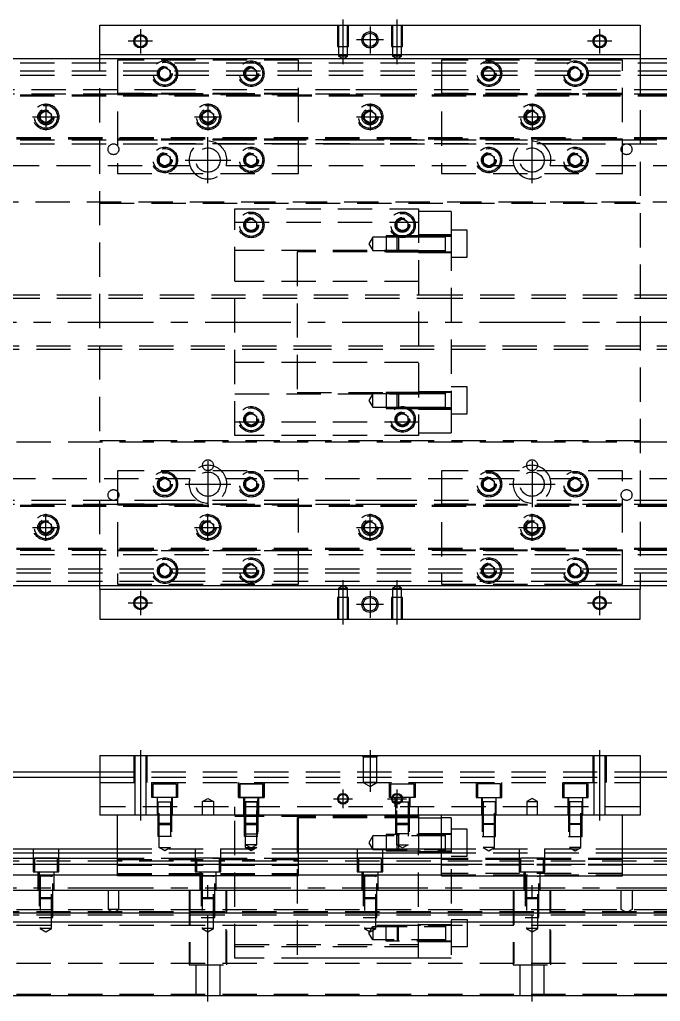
# Model space of a CAD drawing. Extents: x -29 to 879, y -287 to 112.
# Drawn here: x 207.3 to 444.5, y -251.5 to 112 of the extents above; entities that cross this region are included whole.
import ezdxf

# ---------------------------------------------------------------- set-up
doc = ezdxf.new("R2010")
doc.units = 0
doc.linetypes.add('CENTER', pattern=[50.8, 31.75, -6.35, 6.35, -6.35])
doc.linetypes.add('DASHED', pattern=[19.05, 12.7, -6.35])
doc.layers.get('0').update_dxf_attribs({"linetype": 'CONTINUOUS'})
doc.layers.add('CENTER', color=1, linetype='CENTER')

msp = doc.modelspace()

# ---------------------------------------------------------------- linework, layer by layer
at = {"color": 7, "linetype": 'CONTINUOUS'}
for p, q in [((237, 99), (237, 110)), ((237, 110), (437, 110)), ((437, 110), (437, 99)), ((437, 99), (237, 99)), ((237, 97.5), (237, 99)), ((437, 99), (437, 97.5)), ((671, 97.5), (3, 97.5)), ((3, -97.5), (671, -97.5)), ((237, -99), (237, -97.5)), ((437, -97.5), (437, -99)), ((237, -99), (237, -110)), ((437, -99), (237, -99)), ((437, -110), (437, -99)), ((237, -110), (437, -110)), ((237, -160.49), (237, -182.49)), ((237, -160.49), (437, -160.49)), ((437, -160.49), (437, -182.49)), ((3, -166.49), (237, -166.49)), ((437, -166.49), (671, -166.49)), ((11, -168.49), (237, -168.49)), ((437, -168.49), (663, -168.49)), ((437, -182.49), (237, -182.49)), ((243.5, -204.99), (243.5, -182.49)), ((310.5, -204.99), (310.5, -182.49)), ((355, -182.49), (355, -194.99)), ((355, -183.49), (363.5, -183.49)), ((363.5, -204.99), (363.5, -182.49)), ((430.5, -204.99), (430.5, -182.49)), ((17, -194.99), (243.5, -194.99)), ((310.5, -194.99), (363.5, -194.99)), ((430.5, -194.99), (657, -194.99)), ((17, -196.529608), (243.5, -196.529608)), ((243.5, -198.61154), (17, -198.61154)), ((310.5, -196.529608), (363.5, -196.529608)), ((363.5, -198.61154), (310.5, -198.61154)), ((430.5, -196.529608), (657, -196.529608)), ((657, -198.61154), (430.5, -198.61154)), ((243.5, -200.826666), (17, -200.826666)), ((363.5, -200.826666), (310.5, -200.826666)), ((657, -200.826666), (430.5, -200.826666)), ((17, -204.671934), (243.5, -204.671934)), ((310.5, -204.99), (243.5, -204.99)), ((310.5, -204.671934), (363.5, -204.671934)), ((363.5, -204.99), (430.5, -204.99)), ((430.5, -204.671934), (657, -204.671934)), ((657, -210.49), (17, -210.49)), ((657, -218.79), (17, -218.79)), ((657, -222.19), (17, -222.19)), ((657, -249.49), (17, -249.49))]:
    msp.add_line(p, q, dxfattribs=at)
at = {"color": 3, "linetype": 'DASHED'}
for p, q in [((325.000006, 110), (325.000006, 102)), ((325.35, 110), (325.35, 102)), ((328.65, 102), (328.65, 110)), ((328.999994, 102), (328.999994, 110)), ((345.000006, 110), (345.000006, 102)), ((345.35, 110), (345.35, 102)), ((348.65, 102), (348.65, 110)), ((348.999994, 102), (348.999994, 110)), ((325.000006, 102), (328.999994, 102)), ((325.35, 102), (325.35, 98.5)), ((328.65, 98.5), (328.65, 102)), ((345.000006, 102), (348.999994, 102)), ((345.35, 102), (345.35, 98.5)), ((348.65, 98.5), (348.65, 102)), ((328.65, 98.5), (325.35, 98.5)), ((325.35, 98.5), (327, 97.547372)), ((327, 97.547372), (328.65, 98.5)), ((348.65, 98.5), (345.35, 98.5)), ((345.35, 98.5), (347, 97.547372)), ((347, 97.547372), (348.65, 98.5)), ((17, 96), (657, 96)), ((237, -97.5), (237, 97.5)), ((310.5, 97), (243.5, 97)), ((243.5, 97), (243.5, 55)), ((310.5, 55), (310.5, 97)), ((430.5, 97), (363.5, 97)), ((363.5, 97), (363.5, 55)), ((430.5, 55), (430.5, 97)), ((437, 97.5), (437, -97.5)), ((17, 93), (657, 93)), ((17, 91.5), (657, 91.5)), ((258.5, 92), (258.512884, 92.253488)), ((259, 93.1547), (261, 94.309402)), ((259, 90.8453), (259, 93.1547)), ((261, 94.309402), (263, 93.1547)), ((263, 93.1547), (263, 90.8453)), ((290.5, 92), (290.518502, 92.303588)), ((291, 93.1547), (293, 94.309402)), ((291, 90.8453), (291, 93.1547)), ((293, 94.309402), (295, 93.1547)), ((295, 93.1547), (295, 90.8453)), ((379, 93.1547), (381, 94.309402)), ((379, 90.8453), (379, 93.1547)), ((381, 94.309402), (383, 93.1547)), ((383, 93.1547), (383, 90.8453)), ((383.483582, 92.286038), (383.5, 92)), ((411, 93.1547), (413, 94.309402)), ((411, 90.8453), (411, 93.1547)), ((413, 94.309402), (415, 93.1547)), ((415, 93.1547), (415, 90.8453)), ((415.483582, 92.286038), (415.5, 92)), ((261, 89.690598), (259, 90.8453)), ((263, 90.8453), (261, 89.690598)), ((293, 89.690598), (291, 90.8453)), ((295, 90.8453), (293, 89.690598)), ((381, 89.690598), (379, 90.8453)), ((383, 90.8453), (381, 89.690598)), ((413, 89.690598), (411, 90.8453)), ((415, 90.8453), (413, 89.690598)), ((262.5, 86), (17, 86)), ((262.5, 84.460392), (17, 84.460392)), ((17, 84.204452), (657, 84.204452)), ((17, 84.2), (657, 84.2)), ((17, 83.8), (657, 83.8)), ((310.5, 84.643014), (243.5, 84.643014)), ((243.5, 84.6), (310.5, 84.6)), ((243.5, 84.3), (310.5, 84.3)), ((329.5, 86), (262.5, 86)), ((329.5, 86), (262.5, 86)), ((329.5, 84.460392), (262.5, 84.460392)), ((329.5, 84.460392), (262.5, 84.460392)), ((344.5, 86), (329.5, 86)), ((344.5, 84.460392), (329.5, 84.460392)), ((411.5, 86), (344.5, 86)), ((411.5, 86), (344.5, 86)), ((411.5, 84.460392), (344.5, 84.460392)), ((411.5, 84.460392), (344.5, 84.460392)), ((430.5, 84.643014), (363.5, 84.643014)), ((363.5, 84.6), (430.5, 84.6)), ((363.5, 84.3), (430.5, 84.3)), ((657, 86), (411.5, 86)), ((657, 84.460392), (411.5, 84.460392)), ((215, 77.1547), (217, 78.309402)), ((215, 74.8453), (215, 77.1547)), ((217, 78.309402), (219, 77.1547)), ((219, 77.1547), (219, 74.8453)), ((275, 77.1547), (277, 78.309402)), ((275, 74.8453), (275, 77.1547)), ((277, 78.309402), (279, 77.1547)), ((279, 77.1547), (279, 74.8453)), ((335, 77.1547), (337, 78.309402)), ((335, 74.8453), (335, 77.1547)), ((337, 78.309402), (339, 77.1547)), ((339, 77.1547), (339, 74.8453)), ((395, 77.1547), (397, 78.309402)), ((395, 74.8453), (395, 77.1547)), ((397, 78.309402), (399, 77.1547)), ((399, 77.1547), (399, 74.8453)), ((217, 73.690598), (215, 74.8453)), ((219, 74.8453), (217, 73.690598)), ((219.483582, 76.286038), (219.5, 76)), ((277, 73.690598), (275, 74.8453)), ((279, 74.8453), (277, 73.690598)), ((279.483582, 76.286038), (279.5, 76)), ((337, 73.690598), (335, 74.8453)), ((339, 74.8453), (337, 73.690598)), ((339.483582, 76.286038), (339.5, 76)), ((397, 73.690598), (395, 74.8453)), ((399, 74.8453), (397, 73.690598)), ((399.483582, 76.286038), (399.5, 76)), ((657, 68.2), (17, 68.2)), ((657, 67.8), (17, 67.8)), ((657, 67.795548), (17, 67.795548)), ((17, 67.539608), (262.5, 67.539608)), ((17, 66), (262.5, 66)), ((310.5, 67.7), (243.5, 67.7)), ((310.5, 67.4), (243.5, 67.4)), ((310.5, 67.356986), (243.5, 67.356986)), ((329.5, 67.539608), (262.5, 67.539608)), ((262.5, 67.539608), (329.5, 67.539608)), ((329.5, 66), (262.5, 66)), ((262.5, 66), (329.5, 66)), ((329.5, 67.539608), (344.5, 67.539608)), ((329.5, 66), (344.5, 66)), ((411.5, 67.539608), (344.5, 67.539608)), ((344.5, 67.539608), (411.5, 67.539608)), ((411.5, 66), (344.5, 66)), ((344.5, 66), (411.5, 66)), ((430.5, 67.7), (363.5, 67.7)), ((430.5, 67.4), (363.5, 67.4)), ((430.5, 67.356986), (363.5, 67.356986)), ((411.5, 67.539608), (657, 67.539608)), ((411.5, 66), (657, 66)), ((259, 61.1547), (261, 62.309402)), ((261, 62.309402), (263, 61.1547)), ((291, 61.1547), (293, 62.309402)), ((293, 62.309402), (295, 61.1547)), ((379, 61.1547), (381, 62.309402)), ((381, 62.309402), (383, 61.1547)), ((411, 61.1547), (413, 62.309402)), ((413, 62.309402), (415, 61.1547)), ((259, 58.8453), (259, 61.1547)), ((261, 57.690598), (259, 58.8453)), ((263, 58.8453), (261, 57.690598)), ((263, 61.1547), (263, 58.8453)), ((263.483582, 60.286038), (263.5, 60)), ((291, 58.8453), (291, 61.1547)), ((293, 57.690598), (291, 58.8453)), ((295, 58.8453), (293, 57.690598)), ((295, 61.1547), (295, 58.8453)), ((295.483582, 60.286038), (295.5, 60)), ((379, 58.8453), (379, 61.1547)), ((381, 57.690598), (379, 58.8453)), ((383, 58.8453), (381, 57.690598)), ((383, 61.1547), (383, 58.8453)), ((383.483582, 60.286038), (383.5, 60)), ((411, 58.8453), (411, 61.1547)), ((413, 57.690598), (411, 58.8453)), ((415, 58.8453), (413, 57.690598)), ((415, 61.1547), (415, 58.8453)), ((415.483582, 60.286038), (415.5, 60)), ((163.708204, 58), (270.291796, 58)), ((243.5, 55), (310.5, 55)), ((283.708204, 58), (390.291796, 58)), ((363.5, 55), (430.5, 55)), ((403.708204, 58), (510.291796, 58)), ((22.640312, 44.5), (657, 44.5)), ((237, 44), (437, 44)), ((287, 42), (355, 42)), ((287, -42), (287, 42)), ((355, 42), (355, -42)), ((367, 41), (355, 41)), ((367, 41), (367, 31.701734)), ((287, 37), (355, 37)), ((291, 37.1547), (293, 38.309402)), ((291, 34.8453), (291, 37.1547)), ((293, 38.309402), (295, 37.1547)), ((295, 37.1547), (295, 34.8453)), ((347, 37.1547), (349, 38.309402)), ((347, 34.8453), (347, 37.1547)), ((349, 38.309402), (351, 37.1547)), ((351, 37.1547), (351, 34.8453)), ((290.5, 36), (290.512884, 36.253488)), ((293, 33.690598), (291, 34.8453)), ((295, 34.8453), (293, 33.690598)), ((349, 33.690598), (347, 34.8453)), ((351, 34.8453), (349, 33.690598)), ((351.483582, 36.286038), (351.5, 36)), ((373, 34.011852), (367, 34.011852)), ((373, 24.011852), (373, 34.011852)), ((338, 31.511852), (336.556624, 29.011852)), ((338, 26.511852), (338, 31.511852)), ((343, 31.511852), (338, 31.511852)), ((343, 32.011846), (343, 26.011856)), ((347.49998, 32.011846), (343, 32.011846)), ((346.99998, 31.511852), (343, 31.511852)), ((347.5, 32.011852), (347, 31.511852)), ((347, 26.511852), (347, 31.511852)), ((355, 31.511852), (347, 31.511852)), ((355, 31.511852), (347, 31.511852)), ((347.5, 32.011852), (347.5, 26.011852)), ((355, 32.011852), (347.5, 32.011852)), ((355, 32.011846), (347.5, 32.011846)), ((367, 32.261852), (355, 32.261852)), ((367, 31.701734), (355, 31.701734)), ((365.005, 32.011852), (355.00002, 32.011852)), ((365, 31.511852), (355.00002, 31.511852)), ((367, 32.011852), (364.995, 32.011852)), ((365, 26.011846), (365, 32.011856)), ((367, 31.701734), (367, -31.701734)), ((355, 26.5), (287, 26.5)), ((310, 26), (310, -26)), ((355, 26), (310, 26)), ((336.556624, 29.011852), (338, 26.511852)), ((338, 26.511852), (343, 26.511852)), ((343, 26.511852), (346.99998, 26.511852)), ((343, 26.011856), (347.49998, 26.011856)), ((347, 26.511852), (355, 26.511852)), ((347, 26.511852), (355, 26.511852)), ((347, 26.511852), (347.5, 26.011852)), ((347.5, 26.011856), (355, 26.011856)), ((347.5, 26.011852), (355, 26.011852)), ((355, 25.761852), (367, 25.761852)), ((355.00002, 26.511852), (365, 26.511852)), ((355.00002, 26.011852), (365.005, 26.011852)), ((364.995, 26.011852), (367, 26.011852)), ((367, 24.011852), (373, 24.011852)), ((355, 15), (287, 15)), ((309.99998, 10), (42, 10)), ((309.99998, 8.75), (42, 8.75)), ((367, 10), (310, 10)), ((367, 9.999994), (310, 9.999994)), ((367, 8.75), (310, 8.75)), ((367, 8.75), (310, 8.75)), ((600.005, 10), (367.00002, 10)), ((600, 8.75), (367.00002, 8.75)), ((42, -8.75), (309.99998, -8.75)), ((42, -10), (309.99998, -10)), ((310, -8.75), (367, -8.75)), ((310, -8.75), (367, -8.75)), ((310, -9.999994), (367, -9.999994)), ((310, -10), (367, -10)), ((367.00002, -8.75), (600, -8.75)), ((367.00002, -10), (600.005, -10)), ((355, -15), (287, -15)), ((373, -24.011852), (367, -24.011852)), ((373, -34.011852), (373, -24.011852)), ((287, -26.5), (355, -26.5)), ((310, -26), (355, -26)), ((338, -26.511852), (336.556624, -29.011852)), ((336.556624, -29.011852), (338, -31.511852)), ((338, -31.511852), (338, -26.511852)), ((343, -26.511852), (338, -26.511852)), ((343, -26.011856), (343, -32.011846)), ((347.49998, -26.011856), (343, -26.011856)), ((346.99998, -26.511852), (343, -26.511852)), ((347.5, -26.011852), (347, -26.511852)), ((347, -31.511852), (347, -26.511852)), ((355, -26.511852), (347, -26.511852)), ((355, -26.511852), (347, -26.511852)), ((347.5, -26.011852), (347.5, -32.011852)), ((355, -26.011852), (347.5, -26.011852)), ((355, -26.011856), (347.5, -26.011856)), ((367, -25.761852), (355, -25.761852)), ((365.005, -26.011852), (355.00002, -26.011852)), ((365, -26.511852), (355.00002, -26.511852)), ((367, -26.011852), (364.995, -26.011852)), ((365, -32.010828), (365, -26.011846)), ((365, -26.361648), (365, -26.011852)), ((365, -26.011852), (365, -26.361648)), ((365, -31.662054), (365, -26.361648)), ((338, -31.511852), (343, -31.511852)), ((343, -31.511852), (346.99998, -31.511852)), ((343, -32.011846), (347.49998, -32.011846)), ((347, -31.511852), (355, -31.511852)), ((347, -31.511852), (355, -31.511852)), ((347, -31.511852), (347.5, -32.011852)), ((347.5, -32.011846), (355, -32.011846)), ((347.5, -32.011852), (355, -32.011852)), ((367, -31.701734), (355, -31.701734)), ((367, -31.701734), (355, -31.701734)), ((355, -32.261852), (367, -32.261852)), ((355.00002, -31.511852), (365, -31.511852)), ((355.00002, -32.011852), (365.005, -32.011852)), ((364.995, -32.011852), (367, -32.011852)), ((365, -32.011852), (365, -31.662054)), ((365, -31.662054), (365, -32.011852)), ((365, -32.011856), (365, -32.010828)), ((367, -31.701734), (367, -41)), ((291, -34.8453), (293, -33.690598)), ((291, -37.1547), (291, -34.8453)), ((293, -33.690598), (295, -34.8453)), ((295, -34.8453), (295, -37.1547)), ((295.483582, -35.713962), (295.5, -36)), ((347, -34.8453), (349, -33.690598)), ((347, -37.1547), (347, -34.8453)), ((349, -33.690598), (351, -34.8453)), ((351, -34.8453), (351, -37.1547)), ((351.483582, -35.713962), (351.5, -36)), ((367, -34.011852), (373, -34.011852)), ((355, -37), (287, -37)), ((293, -38.309402), (291, -37.1547)), ((295, -37.1547), (293, -38.309402)), ((349, -38.309402), (347, -37.1547)), ((351, -37.1547), (349, -38.309402)), ((355, -42), (287, -42)), ((355, -41), (367, -41)), ((657, -44.5), (22.640312, -44.5)), ((437, -44), (237, -44)), ((270.291796, -58), (163.708204, -58)), ((243.5, -55), (243.5, -97)), ((310.5, -55), (243.5, -55)), ((259, -58.8453), (261, -57.690598)), ((261, -57.690598), (263, -58.8453)), ((390.291796, -58), (283.708204, -58)), ((291, -58.8453), (293, -57.690598)), ((293, -57.690598), (295, -58.8453)), ((310.5, -97), (310.5, -55)), ((430.5, -55), (363.5, -55)), ((363.5, -55), (363.5, -97)), ((379, -58.8453), (381, -57.690598)), ((381, -57.690598), (383, -58.8453)), ((510.291796, -58), (403.708204, -58)), ((411, -58.8453), (413, -57.690598)), ((413, -57.690598), (415, -58.8453)), ((430.5, -97), (430.5, -55)), ((258.5, -60), (258.512884, -59.746512)), ((259, -61.1547), (259, -58.8453)), ((261, -62.309402), (259, -61.1547)), ((263, -61.1547), (261, -62.309402)), ((263, -58.8453), (263, -61.1547)), ((291, -61.1547), (291, -58.8453)), ((293, -62.309402), (291, -61.1547)), ((295, -61.1547), (293, -62.309402)), ((295, -58.8453), (295, -61.1547)), ((295.483582, -59.713962), (295.5, -60)), ((379, -61.1547), (379, -58.8453)), ((381, -62.309402), (379, -61.1547)), ((383, -61.1547), (381, -62.309402)), ((383, -58.8453), (383, -61.1547)), ((383.483582, -59.713962), (383.5, -60)), ((410.5, -60), (410.512884, -59.746512)), ((411, -61.1547), (411, -58.8453)), ((413, -62.309402), (411, -61.1547)), ((415, -61.1547), (413, -62.309402)), ((415, -58.8453), (415, -61.1547)), ((262.5, -66), (17, -66)), ((262.5, -67.539608), (17, -67.539608)), ((17, -67.795548), (657, -67.795548)), ((17, -67.8), (657, -67.8)), ((17, -68.2), (657, -68.2)), ((310.5, -67.356986), (243.5, -67.356986)), ((243.5, -67.4), (310.5, -67.4)), ((243.5, -67.7), (310.5, -67.7)), ((329.5, -66), (262.5, -66)), ((329.5, -66), (262.5, -66)), ((329.5, -67.539608), (262.5, -67.539608)), ((329.5, -67.539608), (262.5, -67.539608)), ((344.5, -66), (329.5, -66)), ((344.5, -67.539608), (329.5, -67.539608)), ((411.5, -66), (344.5, -66)), ((411.5, -66), (344.5, -66)), ((411.5, -67.539608), (344.5, -67.539608)), ((411.5, -67.539608), (344.5, -67.539608)), ((430.5, -67.356986), (363.5, -67.356986)), ((363.5, -67.4), (430.5, -67.4)), ((363.5, -67.7), (430.5, -67.7)), ((657, -66), (411.5, -66)), ((657, -67.539608), (411.5, -67.539608)), ((215, -74.8453), (217, -73.690598)), ((215, -77.1547), (215, -74.8453)), ((217, -73.690598), (219, -74.8453)), ((219, -74.8453), (219, -77.1547)), ((219.483582, -75.713962), (219.5, -76)), ((274.5, -76), (274.512884, -75.746512)), ((275, -74.8453), (277, -73.690598)), ((275, -77.1547), (275, -74.8453)), ((277, -73.690598), (279, -74.8453)), ((279, -74.8453), (279, -77.1547)), ((335, -74.8453), (337, -73.690598)), ((335, -77.1547), (335, -74.8453)), ((337, -73.690598), (339, -74.8453)), ((339, -74.8453), (339, -77.1547)), ((339.483582, -75.713962), (339.5, -76)), ((394.5, -76), (394.518502, -75.696412)), ((395, -74.8453), (397, -73.690598)), ((395, -77.1547), (395, -74.8453)), ((397, -73.690598), (399, -74.8453)), ((399, -74.8453), (399, -77.1547)), ((217, -78.309402), (215, -77.1547)), ((219, -77.1547), (217, -78.309402)), ((277, -78.309402), (275, -77.1547)), ((279, -77.1547), (277, -78.309402)), ((337, -78.309402), (335, -77.1547)), ((339, -77.1547), (337, -78.309402)), ((397, -78.309402), (395, -77.1547)), ((399, -77.1547), (397, -78.309402)), ((657, -83.8), (17, -83.8)), ((657, -84.2), (17, -84.2)), ((657, -84.204452), (17, -84.204452)), ((17, -84.460392), (657, -84.460392)), ((17, -86), (657, -86)), ((243.5, -84.3), (310.5, -84.3)), ((243.5, -84.6), (310.5, -84.6)), ((310.5, -84.643014), (243.5, -84.643014)), ((363.5, -84.3), (430.5, -84.3)), ((363.5, -84.6), (430.5, -84.6)), ((430.5, -84.643014), (363.5, -84.643014)), ((259, -90.8453), (261, -89.690598)), ((259, -93.1547), (259, -90.8453)), ((261, -89.690598), (263, -90.8453)), ((263, -90.8453), (263, -93.1547)), ((291, -90.8453), (293, -89.690598)), ((291, -93.1547), (291, -90.8453)), ((293, -89.690598), (295, -90.8453)), ((295, -90.8453), (295, -93.1547)), ((379, -90.8453), (381, -89.690598)), ((379, -93.1547), (379, -90.8453)), ((381, -89.690598), (383, -90.8453)), ((383, -90.8453), (383, -93.1547)), ((411, -90.8453), (413, -89.690598)), ((411, -93.1547), (411, -90.8453)), ((413, -89.690598), (415, -90.8453)), ((415, -90.8453), (415, -93.1547)), ((657, -91.5), (17, -91.5)), ((657, -93), (17, -93)), ((261, -94.309402), (259, -93.1547)), ((263, -93.1547), (261, -94.309402)), ((263.483582, -91.713962), (263.5, -92)), ((293, -94.309402), (291, -93.1547)), ((295, -93.1547), (293, -94.309402)), ((295.483582, -91.713962), (295.5, -92)), ((378.5, -92), (378.518502, -91.696412)), ((381, -94.309402), (379, -93.1547)), ((383, -93.1547), (381, -94.309402)), ((410.5, -92), (410.512884, -91.746512)), ((413, -94.309402), (411, -93.1547)), ((415, -93.1547), (413, -94.309402)), ((657, -96), (17, -96)), ((243.5, -97), (310.5, -97)), ((327, -97.547372), (325.35, -98.5)), ((328.65, -98.5), (327, -97.547372)), ((347, -97.547372), (345.35, -98.5)), ((348.65, -98.5), (347, -97.547372)), ((363.5, -97), (430.5, -97)), ((325.35, -98.5), (327, -98.5)), ((325.35, -98.5), (325.35, -102)), ((327, -98.5), (328.65, -98.5)), ((328.65, -102), (328.65, -98.5)), ((345.35, -98.5), (347, -98.5)), ((345.35, -98.5), (345.35, -102)), ((347, -98.5), (348.65, -98.5)), ((348.65, -102), (348.65, -98.5)), ((328.999994, -102), (325.000006, -102)), ((325.000006, -102), (325.000006, -110)), ((325.35, -102), (325.35, -110)), ((328.65, -110), (328.65, -102)), ((328.999994, -110), (328.999994, -102)), ((348.999994, -102), (345.000006, -102)), ((345.000006, -102), (345.000006, -110)), ((345.35, -102), (345.35, -110)), ((348.65, -110), (348.65, -102)), ((348.999994, -110), (348.999994, -102)), ((249.500006, -160.49), (249.500006, -170.49)), ((249.9, -160.49), (249.9, -170.49)), ((254.1, -170.49), (254.1, -160.49)), ((254.499994, -170.49), (254.499994, -160.49)), ((334, -160.49), (334.5, -160.99)), ((334.5, -160.99), (334.5, -170.49)), ((334.5, -160.99), (339.5, -160.99)), ((340, -160.49), (339.5, -160.99)), ((339.5, -170.49), (339.5, -160.99)), ((419.500006, -160.49), (419.500006, -170.49)), ((419.9, -160.49), (419.9, -170.49)), ((424.1, -170.49), (424.1, -160.49)), ((424.499994, -170.49), (424.499994, -160.49)), ((237, -166.49), (437, -166.49)), ((237, -168.49), (437, -168.49)), ((237, -170.49), (437, -170.49)), ((249.9, -170.49), (249.9, -182.49)), ((254.1, -182.49), (254.1, -170.49)), ((256.25, -175.99), (256.25, -170.49)), ((265.75, -170.49), (265.75, -175.99)), ((288.25, -170.49), (288.25, -175.99)), ((288.25, -175.99), (288.25, -170.49)), ((297.75, -175.99), (297.75, -170.49)), ((297.75, -170.49), (297.75, -175.99)), ((339.5, -170.49), (334.5, -170.49)), ((334.5, -170.49), (337, -171.933376)), ((337, -171.933376), (339.5, -170.49)), ((344.25, -175.99), (344.25, -170.49)), ((353.75, -170.49), (353.75, -175.99)), ((376.25, -170.49), (376.25, -175.99)), ((385.75, -175.99), (385.75, -170.49)), ((408.25, -170.49), (408.25, -175.99)), ((417.75, -175.99), (417.75, -170.49)), ((419.9, -170.49), (419.9, -182.49)), ((424.1, -182.49), (424.1, -170.49)), ((256.75, -170.99), (265.25, -170.99)), ((256.75, -175.99), (256.75, -170.99)), ((265.25, -170.99), (265.25, -175.99)), ((297.25, -170.99), (288.75, -170.99)), ((288.75, -170.99), (288.75, -175.99)), ((288.75, -170.99), (297.25, -170.99)), ((288.75, -175.99), (288.75, -170.99)), ((297.25, -175.99), (297.25, -170.99)), ((297.25, -170.99), (297.25, -175.99)), ((344.75, -170.99), (353.25, -170.99)), ((344.75, -175.99), (344.75, -170.99)), ((353.25, -170.99), (353.25, -175.99)), ((385.25, -170.99), (376.75, -170.99)), ((376.75, -170.99), (376.75, -175.99)), ((385.25, -175.99), (385.25, -170.99)), ((417.25, -170.99), (408.75, -170.99)), ((408.75, -170.99), (408.75, -175.99)), ((417.25, -175.99), (417.25, -170.99)), ((265.75, -175.99), (256.25, -175.99)), ((258.25, -182.49), (258.25, -175.99)), ((258.499994, -177.59), (263.500006, -177.59)), ((258.500006, -190.49), (258.500006, -175.99)), ((258.9, -194.49), (258.9, -177.59)), ((263.1, -177.59), (263.1, -194.49)), ((263.499994, -175.99), (263.499994, -190.49)), ((263.75, -175.99), (263.75, -182.49)), ((275, -177.49), (277, -176.3353)), ((277, -177.49), (275, -177.49)), ((275, -182.49), (275, -177.49)), ((277, -176.3353), (279, -177.49)), ((279, -177.49), (277, -177.49)), ((279, -177.49), (279, -182.49)), ((288.25, -175.99), (297.75, -175.99)), ((297.75, -175.99), (288.25, -175.99)), ((290.25, -175.99), (290.25, -179.49)), ((290.25, -182.49), (290.25, -175.99)), ((295.500006, -177.59), (290.499994, -177.59)), ((295.500006, -177.59), (290.499994, -177.59)), ((290.499994, -177.59), (295.500006, -177.59)), ((290.500006, -175.99), (290.500006, -189.49)), ((290.500006, -190.49), (290.500006, -175.99)), ((290.9, -177.59), (290.9, -193.49)), ((290.9, -194.49), (290.9, -177.59)), ((295.1, -193.49), (295.1, -177.59)), ((295.1, -177.59), (295.1, -194.49)), ((295.499994, -189.49), (295.499994, -175.99)), ((295.499994, -175.99), (295.499994, -190.49)), ((295.75, -179.49), (295.75, -175.99)), ((295.75, -175.99), (295.75, -182.49)), ((353.75, -175.99), (344.25, -175.99)), ((346.25, -179.49), (346.25, -175.99)), ((346.499994, -177.59), (351.500006, -177.59)), ((346.499994, -177.59), (351.500006, -177.59)), ((346.500006, -189.49), (346.500006, -175.99)), ((346.9, -193.49), (346.9, -177.59)), ((351.1, -177.59), (351.1, -193.49)), ((351.499994, -175.99), (351.499994, -189.49)), ((351.75, -175.99), (351.75, -179.49)), ((376.25, -175.99), (385.75, -175.99)), ((378.25, -175.99), (378.25, -182.49)), ((383.500006, -177.59), (378.499994, -177.59)), ((378.500006, -175.99), (378.500006, -190.49)), ((378.9, -177.59), (378.9, -194.49)), ((383.1, -194.49), (383.1, -177.59)), ((383.499994, -190.49), (383.499994, -175.99)), ((383.75, -182.49), (383.75, -175.99)), ((397, -176.3353), (395, -177.49)), ((395, -177.49), (397, -177.49)), ((395, -177.49), (395, -182.49)), ((399, -177.49), (397, -176.3353)), ((397, -177.49), (399, -177.49)), ((399, -182.49), (399, -177.49)), ((408.25, -175.99), (417.75, -175.99)), ((410.25, -175.99), (410.25, -182.49)), ((415.500006, -177.59), (410.499994, -177.59)), ((410.500006, -175.99), (410.500006, -190.49)), ((410.9, -177.59), (410.9, -194.49)), ((415.1, -194.49), (415.1, -177.59)), ((415.499994, -190.49), (415.499994, -175.99)), ((415.75, -182.49), (415.75, -175.99)), ((437, -179.49), (237, -179.49)), ((287, -182.49), (287, -179.49)), ((355, -182.49), (355, -179.49)), ((287, -235.49), (287, -182.49)), ((355, -182.99), (287, -182.99)), ((310, -183.49), (310, -235.49)), ((355, -183.49), (310, -183.49)), ((367, -183.49), (363.5, -183.49)), ((367, -183.49), (367, -235.49)), ((263.5, -185.59), (258.5, -185.59)), ((258.9, -185.99), (258.5, -185.59)), ((258.9, -185.99), (263.1, -185.99)), ((263.5, -185.59), (263.1, -185.99)), ((290.5, -185.59), (295.5, -185.59)), ((290.5, -185.59), (290.9, -185.99)), ((295.5, -185.59), (290.5, -185.59)), ((290.9, -185.99), (290.5, -185.59)), ((295.1, -185.99), (290.9, -185.99)), ((290.9, -185.99), (295.1, -185.99)), ((295.1, -185.99), (295.5, -185.59)), ((295.5, -185.59), (295.1, -185.99)), ((351.5, -185.59), (346.5, -185.59)), ((346.9, -185.99), (346.5, -185.59)), ((346.9, -185.99), (351.1, -185.99)), ((351.5, -185.59), (351.1, -185.99)), ((373, -187.74), (367, -187.74)), ((373, -197.74), (373, -187.74)), ((378.5, -185.59), (383.5, -185.59)), ((378.5, -185.59), (378.9, -185.99)), ((383.1, -185.99), (378.9, -185.99)), ((383.1, -185.99), (383.5, -185.59)), ((410.5, -185.59), (415.5, -185.59)), ((410.5, -185.59), (410.9, -185.99)), ((415.1, -185.99), (410.9, -185.99)), ((415.1, -185.99), (415.5, -185.59)), ((263.499994, -190.49), (258.500006, -190.49)), ((290.500006, -189.49), (295.499994, -189.49)), ((295.499994, -190.49), (290.500006, -190.49)), ((338, -190.24), (336.556624, -192.74)), ((338, -195.24), (338, -190.24)), ((365, -190.24), (338, -190.24)), ((343, -189.740006), (343, -195.739994)), ((367, -189.740006), (343, -189.740006)), ((351.499994, -189.49), (346.500006, -189.49)), ((347.5, -189.74), (347, -190.24)), ((347, -195.24), (347, -190.24)), ((347.5, -189.74), (347.5, -195.74)), ((367, -189.49), (355, -189.49)), ((365, -195.740006), (365, -189.739994)), ((378.500006, -190.49), (383.499994, -190.49)), ((410.500006, -190.49), (415.499994, -190.49)), ((212.25, -194.99), (212.25, -203.49)), ((221.75, -203.49), (221.75, -194.99)), ((243.5, -194.99), (310.5, -194.99)), ((258.9, -194.49), (263.1, -194.49)), ((261, -195.702436), (258.9, -194.49)), ((263.1, -194.49), (261, -195.702436)), ((272.25, -194.99), (272.25, -203.49)), ((281.75, -203.49), (281.75, -194.99)), ((295.1, -193.49), (290.9, -193.49)), ((290.9, -193.49), (293, -194.702436)), ((290.9, -194.49), (295.1, -194.49)), ((293, -195.702436), (290.9, -194.49)), ((293, -194.702436), (295.1, -193.49)), ((295.1, -194.49), (293, -195.702436)), ((332.25, -194.99), (332.25, -203.49)), ((336.556624, -192.74), (338, -195.24)), ((338, -195.24), (365, -195.24)), ((341.75, -203.49), (341.75, -194.99)), ((343, -195.739994), (367, -195.739994)), ((346.9, -193.49), (351.1, -193.49)), ((349, -194.702436), (346.9, -193.49)), ((347, -195.24), (347.5, -195.74)), ((351.1, -193.49), (349, -194.702436)), ((355, -235.49), (355, -194.99)), ((355, -195.99), (367, -195.99)), ((363.5, -194.99), (430.5, -194.99)), ((383.1, -194.49), (378.9, -194.49)), ((378.9, -194.49), (381, -195.702436)), ((381, -195.702436), (383.1, -194.49)), ((392.25, -194.99), (392.25, -203.49)), ((401.75, -203.49), (401.75, -194.99)), ((415.1, -194.49), (410.9, -194.49)), ((410.9, -194.49), (413, -195.702436)), ((413, -195.702436), (415.1, -194.49)), ((42, -199.489994), (600, -199.489994)), ((221.25, -198.49), (212.75, -198.49)), ((212.75, -198.49), (212.75, -203.49)), ((221.25, -203.49), (221.25, -198.49)), ((243.5, -196.529608), (310.5, -196.529608)), ((310.5, -198.61154), (243.5, -198.61154)), ((243.5, -199.01668), (310.5, -199.01668)), ((281.25, -198.49), (272.75, -198.49)), ((272.75, -198.49), (272.75, -203.49)), ((281.25, -203.49), (281.25, -198.49)), ((341.25, -198.49), (332.75, -198.49)), ((332.75, -198.49), (332.75, -203.49)), ((341.25, -203.49), (341.25, -198.49)), ((363.5, -196.529608), (430.5, -196.529608)), ((430.5, -198.61154), (363.5, -198.61154)), ((430.5, -199.01668), (363.5, -199.01668)), ((367, -197.74), (373, -197.74)), ((401.25, -198.49), (392.75, -198.49)), ((392.75, -198.49), (392.75, -203.49)), ((401.25, -203.49), (401.25, -198.49)), ((42, -200.739994), (600, -200.739994)), ((212.25, -203.49), (221.75, -203.49)), ((214, -203.49), (214, -210.49)), ((214.500006, -203.49), (214.500006, -220.49)), ((219.499994, -220.49), (219.499994, -203.49)), ((220, -210.49), (220, -203.49)), ((310.5, -200.826666), (243.5, -200.826666)), ((243.5, -201.07), (310.5, -201.07)), ((272.25, -203.49), (281.75, -203.49)), ((274, -203.49), (274, -210.49)), ((274.500006, -203.49), (274.500006, -220.49)), ((279.499994, -220.49), (279.499994, -203.49)), ((280, -210.49), (280, -203.49)), ((332.25, -203.49), (341.75, -203.49)), ((334, -203.49), (334, -210.49)), ((334.500006, -203.49), (334.500006, -220.49)), ((339.499994, -220.49), (339.499994, -203.49)), ((340, -210.49), (340, -203.49)), ((430.5, -200.826666), (363.5, -200.826666)), ((430.5, -201.07), (363.5, -201.07)), ((392.25, -203.49), (401.75, -203.49)), ((394, -203.49), (394, -210.49)), ((394.500006, -203.49), (394.500006, -220.49)), ((399.499994, -220.49), (399.499994, -203.49)), ((400, -210.49), (400, -203.49)), ((219.500006, -205.09), (214.499994, -205.09)), ((214.9, -205.09), (214.9, -224.49)), ((219.1, -224.49), (219.1, -205.09)), ((243.5, -204.167372), (310.5, -204.167372)), ((243.5, -204.671934), (310.5, -204.671934)), ((279.500006, -205.09), (274.499994, -205.09)), ((274.9, -205.09), (274.9, -224.49)), ((279.1, -224.49), (279.1, -205.09)), ((339.500006, -205.09), (334.499994, -205.09)), ((334.9, -205.09), (334.9, -224.49)), ((339.1, -224.49), (339.1, -205.09)), ((430.5, -204.167372), (363.5, -204.167372)), ((363.5, -204.671934), (430.5, -204.671934)), ((399.500006, -205.09), (394.499994, -205.09)), ((394.9, -205.09), (394.9, -224.49)), ((399.1, -224.49), (399.1, -205.09)), ((240, -210.49), (240, -217.49)), ((244, -217.49), (244, -210.49)), ((270, -210.49), (270, -237.99)), ((270.291796, -210.49), (270.291796, -237.49)), ((283.708204, -237.49), (283.708204, -210.49)), ((284, -237.99), (284, -210.49)), ((390, -210.49), (390, -237.99)), ((390.291796, -210.49), (390.291796, -237.49)), ((403.708204, -237.49), (403.708204, -210.49)), ((404, -237.99), (404, -210.49)), ((430, -217.49), (430, -210.49)), ((434, -210.49), (434, -217.49)), ((214.5, -213.09), (219.5, -213.09)), ((214.5, -213.09), (214.9, -213.49)), ((219.1, -213.49), (214.9, -213.49)), ((219.1, -213.49), (219.5, -213.09)), ((274.5, -213.09), (279.5, -213.09)), ((274.5, -213.09), (274.9, -213.49)), ((279.1, -213.49), (274.9, -213.49)), ((279.1, -213.49), (279.5, -213.09)), ((334.5, -213.09), (339.5, -213.09)), ((334.5, -213.09), (334.9, -213.49)), ((339.1, -213.49), (334.9, -213.49)), ((339.1, -213.49), (339.5, -213.09)), ((394.5, -213.09), (399.5, -213.09)), ((394.5, -213.09), (394.9, -213.49)), ((399.1, -213.49), (394.9, -213.49)), ((399.1, -213.49), (399.5, -213.09)), ((657, -217.64), (17, -217.64)), ((244, -217.49), (240, -217.49)), ((240, -217.49), (242, -218.6447)), ((242, -218.6447), (244, -217.49)), ((432, -218.6447), (430, -217.49)), ((434, -217.49), (432, -218.6447)), ((42, -218.24), (600, -218.24)), ((42, -219.49), (600, -219.49)), ((214.500006, -220.49), (219.499994, -220.49)), ((274.500006, -220.49), (279.499994, -220.49)), ((334.500006, -220.49), (339.499994, -220.49)), ((367, -221.24), (373, -221.24)), ((373, -221.24), (373, -231.24)), ((394.500006, -220.49), (399.499994, -220.49)), ((657, -223.34), (17, -223.34)), ((219.1, -224.49), (214.9, -224.49)), ((214.9, -224.49), (217, -225.702436)), ((217, -225.702436), (219.1, -224.49)), ((279.1, -224.49), (274.9, -224.49)), ((274.9, -224.49), (277, -225.702436)), ((277, -225.702436), (279.1, -224.49)), ((339.1, -224.49), (334.9, -224.49)), ((334.9, -224.49), (337, -225.702436)), ((336.556624, -226.24), (338, -223.74)), ((337, -225.702436), (339.1, -224.49)), ((338, -223.74), (338, -228.74)), ((338, -223.74), (365, -223.74)), ((343, -229.239994), (343, -223.240006)), ((343, -223.240006), (367, -223.240006)), ((347, -223.74), (347.5, -223.24)), ((347, -223.74), (347, -228.74)), ((347.5, -229.24), (347.5, -223.24)), ((355, -222.99), (367, -222.99)), ((365, -223.239994), (365, -229.240006)), ((399.1, -224.49), (394.9, -224.49)), ((394.9, -224.49), (397, -225.702436)), ((397, -225.702436), (399.1, -224.49)), ((338, -228.74), (336.556624, -226.24)), ((365, -228.74), (338, -228.74)), ((347.5, -229.24), (347, -228.74)), ((287, -230.49), (355, -230.49)), ((355, -231.336052), (287, -231.336052)), ((367, -229.239994), (343, -229.239994)), ((367, -229.49), (355, -229.49)), ((373, -231.24), (367, -231.24)), ((355, -235.49), (287, -235.49)), ((367, -235.49), (310, -235.49)), ((657, -237.49), (17, -237.49)), ((270, -237.99), (284, -237.99)), ((272.5, -237.99), (272.5, -249.49)), ((281.5, -249.49), (281.5, -237.99)), ((390, -237.99), (404, -237.99)), ((392.5, -237.99), (392.5, -249.49)), ((401.5, -249.49), (401.5, -237.99)), ((657, -248.99), (17, -248.99))]:
    msp.add_line(p, q, dxfattribs=at)
at = {"color": 3, "linetype": 'CONTINUOUS'}
for centre, radius in [((252, 104), 2.5), ((422, 104), 2.5), ((252, -104), 2.5), ((422, -104), 2.5), ((327, -176.49), 2), ((347, -176.49), 2)]:
    msp.add_circle(centre, radius, dxfattribs=at)
at = {"color": 7, "linetype": 'CONTINUOUS'}
for centre, radius in [((252, 104), 2.1), ((337, 104.5), 3), ((337, 104.5), 2.5), ((422, 104), 2.1), ((337, -104.5), 3), ((252, -104), 2.1), ((337, -104.5), 2.5), ((422, -104), 2.1), ((327, -176.49), 1.65), ((347, -176.49), 1.65)]:
    msp.add_circle(centre, radius, dxfattribs=at)
at = {"color": 3, "linetype": 'DASHED'}
for centre, radius in [((261, 92), 4.75), ((261, 92), 4.25), ((261, 92), 2.75), ((293, 92), 4.75), ((293, 92), 4.25), ((293, 92), 2.75), ((381, 92), 4.75), ((381, 92), 4.25), ((381, 92), 2.75), ((413, 92), 4.75), ((413, 92), 4.25), ((413, 92), 2.75), ((261, 92), 2.5), ((293, 92), 2.5), ((381, 92), 2.5), ((413, 92), 2.5), ((217, 76), 4.75), ((217, 76), 4.25), ((277, 76), 4.75), ((277, 76), 4.25), ((337, 76), 4.75), ((337, 76), 4.25), ((397, 76), 4.75), ((397, 76), 4.25), ((217, 76), 3), ((217, 76), 2.5), ((217, 76), 2.1), ((277, 76), 3), ((277, 76), 2.5), ((277, 76), 2.1), ((337, 76), 3), ((337, 76), 2.5), ((337, 76), 2.1), ((397, 76), 3), ((397, 76), 2.5), ((397, 76), 2.1), ((242, 64), 2), ((432, 64), 2), ((261, 60), 4.75), ((261, 60), 4.25), ((261, 60), 2.75), ((261, 60), 2.5), ((261, 60), 2.1), ((277, 60), 4.5), ((293, 60), 4.75), ((293, 60), 4.25), ((293, 60), 2.75), ((293, 60), 2.5), ((293, 60), 2.1), ((381, 60), 4.75), ((381, 60), 4.25), ((381, 60), 2.75), ((381, 60), 2.5), ((381, 60), 2.1), ((397, 60), 4.5), ((413, 60), 4.75), ((413, 60), 4.25), ((413, 60), 2.75), ((413, 60), 2.5), ((413, 60), 2.1), ((293, 36), 4.75), ((293, 36), 4.25), ((349, 36), 4.75), ((349, 36), 4.25), ((293, 36), 2.75), ((293, 36), 2.5), ((293, 36), 2.1), ((349, 36), 2.75), ((349, 36), 2.5), ((349, 36), 2.1), ((293, -36), 4.75), ((293, -36), 4.25), ((349, -36), 4.75), ((349, -36), 4.25), ((293, -36), 2.75), ((293, -36), 2.5), ((293, -36), 2.1), ((349, -36), 2.75), ((349, -36), 2.5), ((349, -36), 2.1), ((277, -53), 2), ((397, -53), 2), ((261, -60), 4.75), ((261, -60), 4.25), ((261, -60), 2.75), ((261, -60), 2.5), ((261, -60), 2.1), ((277, -60), 4.5), ((293, -60), 4.75), ((293, -60), 4.25), ((293, -60), 2.75), ((293, -60), 2.5), ((293, -60), 2.1), ((381, -60), 4.75), ((381, -60), 4.25), ((381, -60), 2.75), ((381, -60), 2.5), ((381, -60), 2.1), ((397, -60), 4.5), ((413, -60), 4.75), ((413, -60), 4.25), ((413, -60), 2.75), ((413, -60), 2.5), ((413, -60), 2.1), ((242, -64), 2), ((432, -64), 2), ((217, -76), 4.75), ((217, -76), 4.25), ((277, -76), 4.75), ((277, -76), 4.25), ((337, -76), 4.75), ((337, -76), 4.25), ((397, -76), 4.75), ((397, -76), 4.25), ((217, -76), 3), ((217, -76), 2.5), ((217, -76), 2.1), ((277, -76), 3), ((277, -76), 2.5), ((277, -76), 2.1), ((337, -76), 3), ((337, -76), 2.5), ((337, -76), 2.1), ((397, -76), 3), ((397, -76), 2.5), ((397, -76), 2.1), ((261, -92), 4.75), ((261, -92), 4.25), ((261, -92), 2.75), ((261, -92), 2.5), ((293, -92), 4.75), ((293, -92), 4.25), ((293, -92), 2.75), ((293, -92), 2.5), ((381, -92), 4.75), ((381, -92), 4.25), ((381, -92), 2.75), ((381, -92), 2.5), ((413, -92), 4.75), ((413, -92), 4.25), ((413, -92), 2.75), ((413, -92), 2.5)]:
    msp.add_circle(centre, radius, dxfattribs=at)
for centre, radius, start, end in [((261, 92), 2.1, 162.24721, 180), ((261, 92), 2.1, 180, 197.75279), ((261, 92), 2.1, 137.75279, 162.24721), ((261, 92), 2.1, 197.75279, 222.24721), ((261, 92), 2.1, 102.24721, 137.75279), ((261, 92), 2.1, 77.75279, 102.24721), ((261, 92), 2.1, 42.24721, 77.75279), ((261, 92), 2.1, 17.75279, 42.24721), ((261, 92), 2.1, 317.75279, 342.24721), ((261, 92), 2.1, 342.24721, 17.75279), ((293, 92), 2.1, 162.24721, 180), ((293, 92), 2.1, 180, 197.75279), ((293, 92), 2.1, 137.75279, 162.24721), ((293, 92), 2.1, 197.75279, 222.24721), ((293, 92), 2.1, 102.24721, 137.75279), ((293, 92), 2.1, 77.75279, 102.24721), ((293, 92), 2.1, 42.24721, 77.75279), ((293, 92), 2.1, 17.75279, 42.24721), ((293, 92), 2.1, 317.75279, 342.24721), ((293, 92), 2.1, 342.24721, 17.75279), ((381, 92), 2.1, 162.24721, 180), ((381, 92), 2.1, 180, 197.75279), ((381, 92), 2.1, 137.75279, 162.24721), ((381, 92), 2.1, 197.75279, 222.24721), ((381, 92), 2.1, 102.24721, 137.75279), ((381, 92), 2.1, 77.75279, 102.24721), ((381, 92), 2.1, 42.24721, 77.75279), ((381, 92), 2.1, 17.75279, 42.24721), ((381, 92), 2.1, 317.75279, 342.24721), ((381, 92), 2.1, 342.24721, 17.75279), ((413, 92), 2.1, 162.24721, 180), ((413, 92), 2.1, 180, 197.75279), ((413, 92), 2.1, 137.75279, 162.24721), ((413, 92), 2.1, 197.75279, 222.24721), ((413, 92), 2.1, 102.24721, 137.75279), ((413, 92), 2.1, 77.75279, 102.24721), ((413, 92), 2.1, 42.24721, 77.75279), ((413, 92), 2.1, 17.75279, 42.24721), ((413, 92), 2.1, 317.75279, 342.24721), ((413, 92), 2.1, 342.24721, 17.75279), ((261, 92), 2.1, 222.24721, 257.75279), ((261, 92), 2.1, 257.75279, 282.24721), ((261, 92), 2.1, 282.24721, 317.75279), ((293, 92), 2.1, 222.24721, 257.75279), ((293, 92), 2.1, 257.75279, 282.24721), ((293, 92), 2.1, 282.24721, 317.75279), ((381, 92), 2.1, 222.24721, 257.75279), ((381, 92), 2.1, 257.75279, 282.24721), ((381, 92), 2.1, 282.24721, 317.75279), ((413, 92), 2.1, 222.24721, 257.75279), ((413, 92), 2.1, 257.75279, 282.24721), ((413, 92), 2.1, 282.24721, 317.75279), ((277, 60), 7, 343.39845, 196.60155), ((397, 60), 7, 343.39845, 196.60155), ((277, 60), 7, 196.60155, 343.39845), ((397, 60), 7, 196.60155, 343.39845), ((277, -60), 7, 16.60155, 163.39845), ((397, -60), 7, 16.60155, 163.39845), ((277, -60), 7, 163.39845, 16.60155), ((397, -60), 7, 163.39845, 16.60155), ((261, -92), 2.1, 137.75279, 162.24721), ((261, -92), 2.1, 102.24721, 137.75279), ((261, -92), 2.1, 77.75279, 102.24721), ((261, -92), 2.1, 42.24721, 77.75279), ((261, -92), 2.1, 17.75279, 42.24721), ((293, -92), 2.1, 137.75279, 162.24721), ((293, -92), 2.1, 102.24721, 137.75279), ((293, -92), 2.1, 77.75279, 102.24721), ((293, -92), 2.1, 42.24721, 77.75279), ((293, -92), 2.1, 17.75279, 42.24721), ((381, -92), 2.1, 137.75279, 162.24721), ((381, -92), 2.1, 102.24721, 137.75279), ((381, -92), 2.1, 77.75279, 102.24721), ((381, -92), 2.1, 42.24721, 77.75279), ((381, -92), 2.1, 17.75279, 42.24721), ((413, -92), 2.1, 137.75279, 162.24721), ((413, -92), 2.1, 102.24721, 137.75279), ((413, -92), 2.1, 77.75279, 102.24721), ((413, -92), 2.1, 42.24721, 77.75279), ((413, -92), 2.1, 17.75279, 42.24721), ((261, -92), 2.1, 162.24721, 180), ((261, -92), 2.1, 180, 197.75279), ((261, -92), 2.1, 197.75279, 222.24721), ((261, -92), 2.1, 222.24721, 257.75279), ((261, -92), 2.1, 257.75279, 282.24721), ((261, -92), 2.1, 282.24721, 317.75279), ((261, -92), 2.1, 317.75279, 342.24721), ((261, -92), 2.1, 342.24721, 17.75279), ((293, -92), 2.1, 162.24721, 180), ((293, -92), 2.1, 180, 197.75279), ((293, -92), 2.1, 197.75279, 222.24721), ((293, -92), 2.1, 222.24721, 257.75279), ((293, -92), 2.1, 257.75279, 282.24721), ((293, -92), 2.1, 282.24721, 317.75279), ((293, -92), 2.1, 317.75279, 342.24721), ((293, -92), 2.1, 342.24721, 17.75279), ((381, -92), 2.1, 162.24721, 180), ((381, -92), 2.1, 180, 197.75279), ((381, -92), 2.1, 197.75279, 222.24721), ((381, -92), 2.1, 222.24721, 257.75279), ((381, -92), 2.1, 257.75279, 282.24721), ((381, -92), 2.1, 282.24721, 317.75279), ((381, -92), 2.1, 317.75279, 342.24721), ((381, -92), 2.1, 342.24721, 17.75279), ((413, -92), 2.1, 162.24721, 180), ((413, -92), 2.1, 180, 197.75279), ((413, -92), 2.1, 197.75279, 222.24721), ((413, -92), 2.1, 222.24721, 257.75279), ((413, -92), 2.1, 257.75279, 282.24721), ((413, -92), 2.1, 282.24721, 317.75279), ((413, -92), 2.1, 317.75279, 342.24721), ((413, -92), 2.1, 342.24721, 17.75279)]:
    msp.add_arc(centre, radius, start, end, dxfattribs=at)
at = {"layer": 'CENTER', "color": 1, "linetype": 'CENTER'}
for p, q in [((327, 95.547372), (327, 112)), ((337, 109.5), (337, 99.5)), ((347, 95.547372), (347, 112)), ((252, 108.5), (252, 99.5)), ((422, 108.5), (422, 99.5)), ((256.5, 104), (247.5, 104)), ((342, 104.5), (332, 104.5)), ((426.5, 104), (417.5, 104)), ((217, 81), (217, 71)), ((277, 81), (277, 71)), ((337, 81), (337, 71)), ((397, 81), (397, 71)), ((212, 76), (222, 76)), ((272, 76), (282, 76)), ((332, 76), (342, 76)), ((392, 76), (402, 76)), ((277, 51.5), (277, 68.5)), ((397, 51.5), (397, 68.5)), ((268.5, 60), (285.5, 60)), ((388.5, 60), (405.5, 60)), ((-28.891336, 0), (736.707811, 0)), ((277, -51.5), (277, -68.5)), ((397, -51.5), (397, -68.5)), ((268.5, -60), (285.5, -60)), ((388.5, -60), (405.5, -60)), ((217, -81), (217, -71)), ((277, -81), (277, -71)), ((337, -81), (337, -71)), ((397, -81), (397, -71)), ((212, -76), (222, -76)), ((272, -76), (282, -76)), ((332, -76), (342, -76)), ((392, -76), (402, -76)), ((327, -112), (327, -95.547372)), ((347, -112), (347, -95.547372)), ((252, -99.5), (252, -108.5)), ((337, -99.5), (337, -109.5)), ((422, -99.5), (422, -108.5)), ((256.5, -104), (247.5, -104)), ((342, -104.5), (332, -104.5)), ((426.5, -104), (417.5, -104)), ((252, -158.49), (252, -184.49)), ((337, -158.49), (337, -173.933376)), ((422, -158.49), (422, -184.49)), ((327, -179.99), (327, -172.99)), ((347, -179.99), (347, -172.99)), ((323.5, -176.49), (330.5, -176.49)), ((343.5, -176.49), (350.5, -176.49)), ((-28.891336, -209.49), (736.707811, -209.49)), ((277, -251.49), (277, -208.49)), ((397, -251.49), (397, -208.49))]:
    msp.add_line(p, q, dxfattribs=at)

doc.saveas('drawing.dxf')
